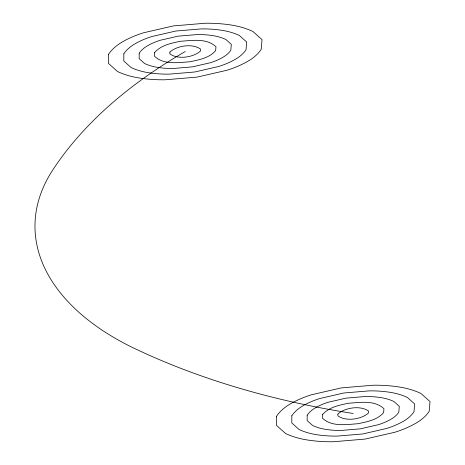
<?xml version="1.0" encoding="UTF-8"?>
<svg xmlns="http://www.w3.org/2000/svg" width="465" height="465" viewBox="0 0 465 465"><rect width="100%" height="100%" fill="white"/><g stroke="black" fill="none" stroke-linecap="round" stroke-linejoin="round"><path stroke-width="0.7" d="M353.237 413.484A580.018 334.87 0 0 1 135.652 349A275.053 158.798 0 0 1 52.655 170.173A580.018 334.87 0 0 1 185.25 51.516M108.473 54.417L108.461 63.397L117.593 71.564A58.003 33.486 0 0 0 139.349 78.015A90.838 52.446 0 0 0 165.319 79.782L197.125 77.109L226.984 70.244A90.838 52.446 0 0 0 247.944 61.217A58.003 33.486 0 0 0 261.202 49.348L262.033 39.635L252.902 31.469A58.003 33.486 0 0 0 231.146 25.017A90.838 52.446 0 0 0 205.175 23.25L173.369 25.918L143.511 32.788A90.838 52.446 0 0 0 122.551 41.815A61.589 35.555 0 0 0 108.473 54.417M123.83 53.835L123.818 61.02L131.124 67.553A46.401 26.79 0 0 0 148.533 72.714A72.674 41.955 0 0 0 169.306 74.127L194.754 71.994L218.637 66.495A72.674 41.955 0 0 0 235.406 59.276A46.401 26.79 0 0 0 246.014 49.784L246.677 42.013L239.37 35.474A46.401 26.79 0 0 0 221.968 30.318A72.674 41.955 0 0 0 201.188 28.906L175.747 31.039L151.857 36.537A72.674 41.955 0 0 0 135.094 43.757A49.273 28.446 0 0 0 123.83 53.835M139.186 53.254L139.175 58.642L144.656 63.548A34.799 20.094 0 0 0 157.711 67.413A54.504 31.469 0 0 0 173.294 68.477L192.376 66.873L210.29 62.752A54.504 31.469 0 0 0 222.863 57.335A34.799 20.094 0 0 0 230.82 50.214L231.32 44.39L225.839 39.484A34.799 20.094 0 0 0 212.784 35.619A54.504 31.469 0 0 0 197.207 34.555L178.118 36.16L160.204 40.281A54.504 31.469 0 0 0 147.632 45.698A36.95 21.332 0 0 0 139.186 53.254M154.537 52.679L154.531 56.265C163.767 65.106 178.368 62.548 189.999 61.752C199.101 59.782 209.221 58.09 215.632 50.65L215.963 46.762C206.727 37.927 192.126 40.478 180.496 41.28C171.225 43.233 161.012 45.076 154.537 52.679M169.894 52.097L169.894 53.894C177.746 59.77 193.324 57.486 200.438 51.08L200.607 49.139C192.69 43.239 176.991 45.541 169.894 52.097M276.466 416.384L276.454 425.365L285.586 433.531A58.003 33.486 0 0 0 307.342 439.983A90.838 52.446 0 0 0 333.312 441.75L365.118 439.082L394.977 432.212A90.838 52.446 0 0 0 415.937 423.185A58.003 33.486 0 0 0 429.195 411.316L430.026 401.603L420.895 393.437A58.003 33.486 0 0 0 399.139 386.985A90.838 52.446 0 0 0 373.168 385.218L341.362 387.891L311.503 394.756A90.838 52.446 0 0 0 290.544 403.783A61.589 35.555 0 0 0 276.466 416.384M291.822 415.803L291.811 422.987L299.117 429.526A46.401 26.79 0 0 0 316.525 434.682A72.674 41.955 0 0 0 337.299 436.094L362.741 433.961L386.63 428.463A72.674 41.955 0 0 0 403.393 421.244A46.401 26.79 0 0 0 414.001 411.752L414.67 403.98L407.363 397.447A46.401 26.79 0 0 0 389.955 392.286A72.674 41.955 0 0 0 369.181 390.873L343.734 393.006L319.85 398.505A72.674 41.955 0 0 0 303.081 405.724A49.273 28.446 0 0 0 291.822 415.803M307.173 415.222L307.167 420.61L312.649 425.516A34.799 20.094 0 0 0 325.703 429.381A54.504 31.469 0 0 0 341.281 430.445L360.369 428.84L378.283 424.719A54.504 31.469 0 0 0 390.856 419.302A34.799 20.094 0 0 0 398.813 412.182L399.313 406.358L393.832 401.452A34.799 20.094 0 0 0 380.777 397.587A54.504 31.469 0 0 0 365.194 396.523L346.111 398.127L328.197 402.248A54.504 31.469 0 0 0 315.625 407.666A36.95 21.332 0 0 0 307.173 415.222M322.53 414.646L322.524 418.238C331.76 427.073 346.361 424.522 357.992 423.72C367.094 421.749 377.208 420.058 383.619 412.618L383.956 408.735C374.72 399.894 360.119 402.452 348.488 403.248C339.212 405.201 329.005 407.044 322.53 414.646M337.886 414.065L337.881 415.861C345.739 421.738 361.317 419.453 368.431 413.054L368.6 411.107C360.677 405.207 344.983 407.514 337.886 414.065"/></g></svg>
